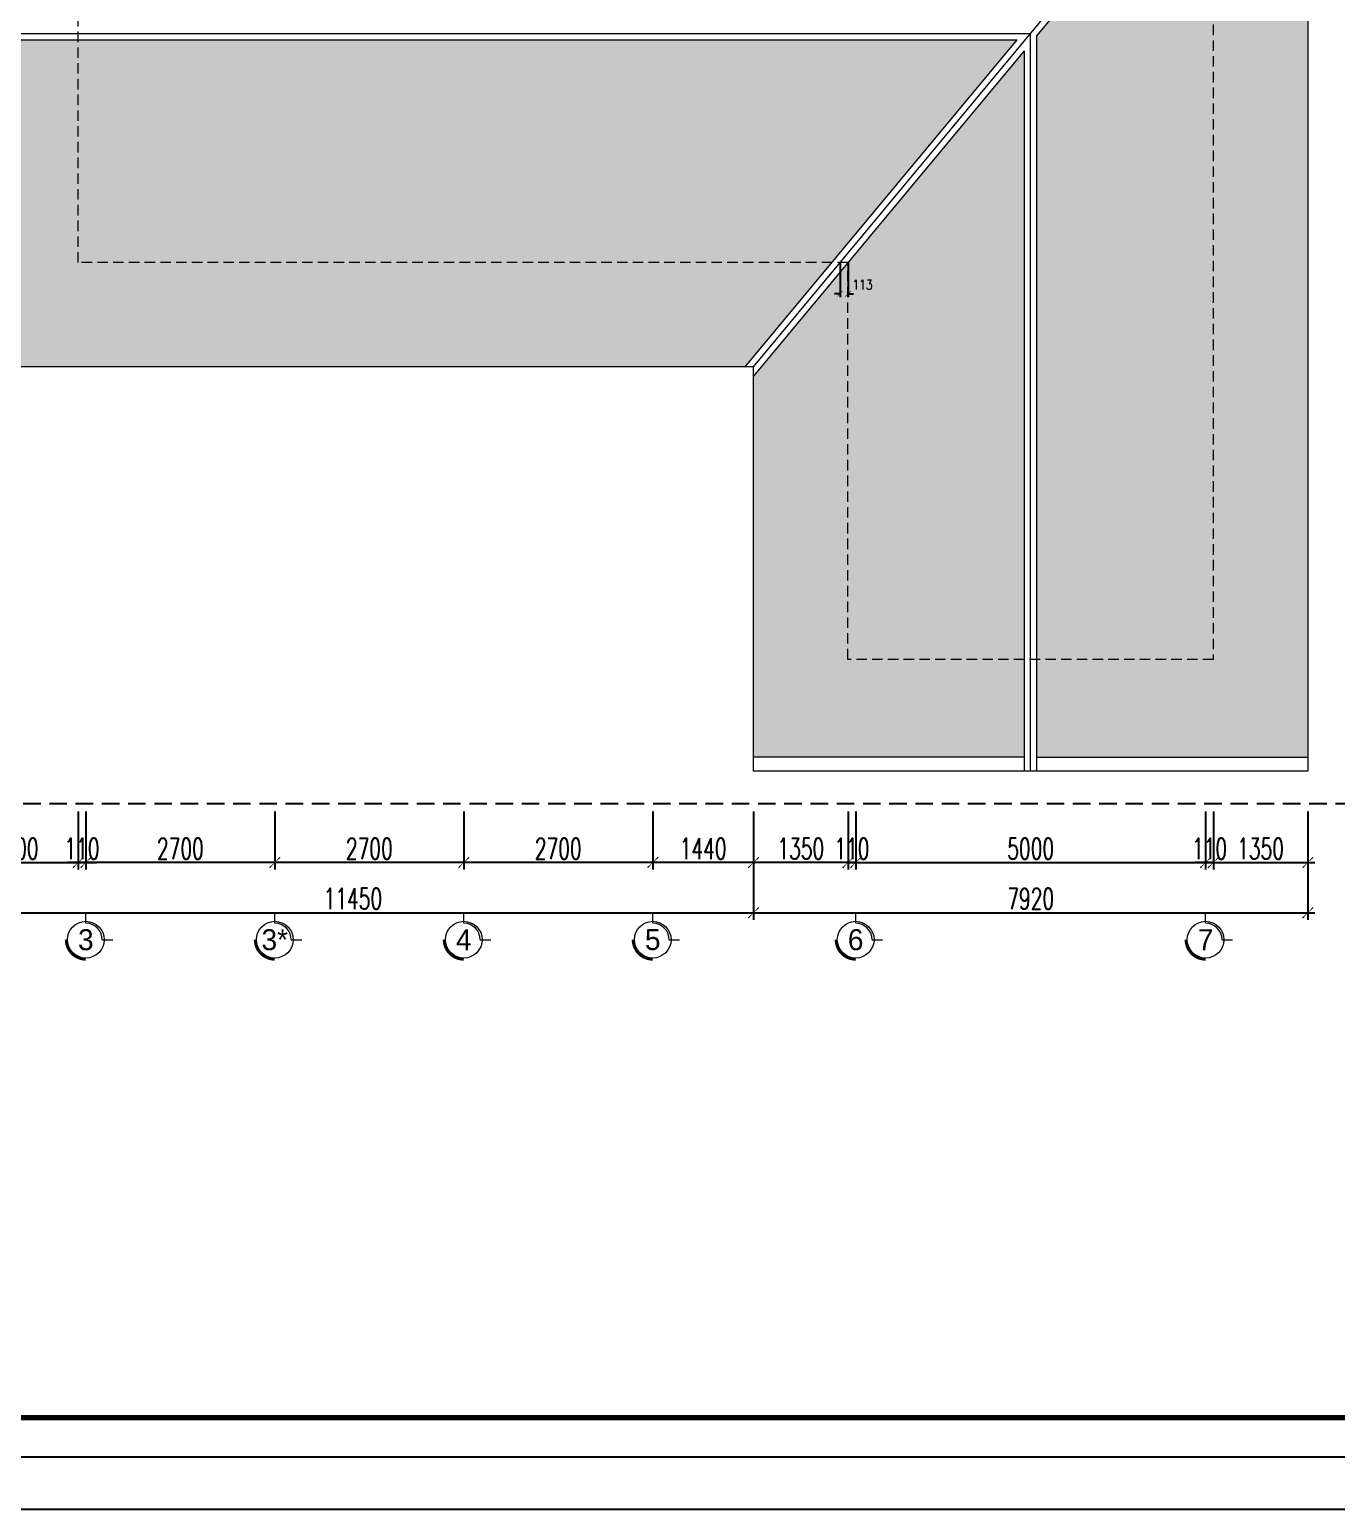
# Model space of a CAD drawing. Header units: millimetres. Extents: x -34806 to 662668, y 63228 to 99452.
# Drawn here: x 193090 to 211762, y 64324 to 85471 of the extents above; entities that cross this region are included whole.
import ezdxf
from ezdxf.enums import TextEntityAlignment as Align

# ---------------------------------------------------------------- set-up
doc = ezdxf.new("R2010")
doc.units = ezdxf.units.MM
doc.header["$LTSCALE"] = 200
doc.header["$MEASUREMENT"] = 0
doc.header["$PDMODE"] = 3
doc.header["$PDSIZE"] = 50
doc.linetypes.add('DASHED2', pattern=[0.375, 0.25, -0.125])
doc.linetypes.add('HIDDEN', pattern=[0.375, 0.25, -0.125])
doc.layers.get('0').update_dxf_attribs({"color": 95, "linetype": 'CONTINUOUS'})
doc.layers.get('DEFPOINTS').update_dxf_attribs({"linetype": 'CONTINUOUS'})
for name, color, linetype in [('DIM', 1, 'CONTINUOUS'), ('KHUNGTEN', 7, 'CONTINUOUS'), ('Net_Manh', 155, 'CONTINUOUS'), ('NOITHAT', 32, 'CONTINUOUS'), ('TEXT', 7, 'CONTINUOUS'), ('TPTA-Text', 253, 'CONTINUOUS')]:
    doc.layers.add(name, color=color, linetype=linetype)
doc.layers.add('hacth', color=251, linetype='CONTINUOUS', lineweight=13)
doc.layers.add('thay', color=7, linetype='CONTINUOUS', lineweight=18)
doc.styles.add('dam', font='VHAVANB.ttf', dxfattribs={"width": 0.9, "height": 450})
doc.styles.add('RomanS', font='romans.shx', dxfattribs={"width": 0.8})
doc.styles.add('Scale', font='vnsimli.shx', dxfattribs={"width": 0.65, "bigfont": 'bigfont.shx'})
doc.dimstyles.new('D1', dxfattribs={"dimtxt": 140, "dimasz": 80, "dimexe": 50, "dimexo": 0, "dimgap": 60, "dimtad": 1, "dimdec": 0, "dimzin": 0, "dimdsep": 46, "dimtxsty": 'RomanS', "dimblk1": 'ARCHTICK', "dimblk2": 'ARCHTICK', "dimsah": 1, "dimcen": 100, "dimdle": 50, "dimclrt": 7, "dimadec": 0, "dimazin": 0, "dimtfac": 0.005, "dimtdec": 0, "dimtix": 1, "dimtofl": 0, "dimtmove": 2, "dimatfit": 3, "dimldrblk": 'ARCHTICK', "dimfxl": 1, "dimtvp": 0.8, "dimtolj": 1, "dimtzin": 0, "dimarcsym": 0})
doc.dimstyles.new('Scale', dxfattribs={"dimscale": 10, "dimtxt": 2, "dimasz": 0.8, "dimexe": 1, "dimexo": 0, "dimgap": 0.5, "dimtad": 1, "dimdec": 0, "dimzin": 0, "dimdsep": 46, "dimtxsty": 'Scale', "dimblk": 'ARCHTICK', "dimcen": 1, "dimdle": 1, "dimclrd": 8, "dimclre": 251, "dimclrt": 3, "dimadec": 0, "dimazin": 0, "dimtfac": 1, "dimtdec": 0, "dimtix": 1, "dimtmove": 2, "dimatfit": 3, "dimfxl": 1, "dimtolj": 1, "dimtzin": 0, "dimarcsym": 0})

# ---------------------------------------------------------------- blocks, each defined once
blk = doc.blocks.new('_ArchTick')
at = {"layer": 'DIM', "color": 150}
blk.add_lwpolyline([(0.5, 0.5, 0.133, 0, 0), (0, 0, 0, 0.133, 0), (-0.5, -0.5, 0.133, 0.133, 0)], format="xyseb", dxfattribs=at)
blk = doc.blocks.new('*D727')
at = {"layer": 'DEFPOINTS', "color": 0}
for p in [(201994, 74299), (203434, 74299), (201994, 73568)]:
    blk.add_point(p, dxfattribs=at)
at = {"layer": 'TPTA-Text', "color": 251, "lineweight": -2}
for p, q in [((201994, 74299), (201994, 73468)), ((203434, 74299), (203434, 73468))]:
    blk.add_line(p, q, dxfattribs=at)
at = {"layer": 'TPTA-Text', "color": 8, "lineweight": -2}
blk.add_line((203534, 73568), (201894, 73568), dxfattribs=at)
at = {"layer": 'TPTA-Text', "color": 8, "lineweight": -2, "xscale": 150, "yscale": 150, "zscale": 150, "rotation": 180}
blk.add_blockref('_ArchTick', (201994, 73568), dxfattribs=at)
at = {"layer": 'TPTA-Text', "color": 8, "lineweight": -2, "xscale": 150, "yscale": 150, "zscale": 150}
blk.add_blockref('_ArchTick', (203434, 73568), dxfattribs=at)
at = {"layer": 'TPTA-Text', "color": 3, "insert": (202714, 73768), "char_height": 300, "attachment_point": 5, "style": 'Scale'}
blk.add_mtext('\\A1;1440', dxfattribs=at)
blk = doc.blocks.new('*D728')
at = {"layer": 'DEFPOINTS', "color": 0}
for p in [(199294, 74299), (201994, 74299), (199294, 73568)]:
    blk.add_point(p, dxfattribs=at)
at = {"layer": 'TPTA-Text', "color": 251, "lineweight": -2}
for p, q in [((199294, 74299), (199294, 73468)), ((201994, 74299), (201994, 73468))]:
    blk.add_line(p, q, dxfattribs=at)
at = {"layer": 'TPTA-Text', "color": 8, "lineweight": -2}
blk.add_line((202094, 73568), (199194, 73568), dxfattribs=at)
at = {"layer": 'TPTA-Text', "color": 8, "lineweight": -2, "xscale": 150, "yscale": 150, "zscale": 150, "rotation": 180}
blk.add_blockref('_ArchTick', (199294, 73568), dxfattribs=at)
at = {"layer": 'TPTA-Text', "color": 8, "lineweight": -2, "xscale": 150, "yscale": 150, "zscale": 150}
blk.add_blockref('_ArchTick', (201994, 73568), dxfattribs=at)
at = {"layer": 'TPTA-Text', "color": 3, "insert": (200644, 73768), "char_height": 300, "attachment_point": 5, "style": 'Scale'}
blk.add_mtext('\\A1;2700', dxfattribs=at)
blk = doc.blocks.new('*D729')
at = {"layer": 'DEFPOINTS', "color": 0}
for p in [(193894, 74299), (196594, 74299), (193894, 73568)]:
    blk.add_point(p, dxfattribs=at)
at = {"layer": 'TPTA-Text', "color": 251, "lineweight": -2}
for p, q in [((193894, 74299), (193894, 73468)), ((196594, 74299), (196594, 73468))]:
    blk.add_line(p, q, dxfattribs=at)
at = {"layer": 'TPTA-Text', "color": 8, "lineweight": -2}
blk.add_line((196694, 73568), (193794, 73568), dxfattribs=at)
at = {"layer": 'TPTA-Text', "color": 8, "lineweight": -2, "xscale": 150, "yscale": 150, "zscale": 150, "rotation": 180}
blk.add_blockref('_ArchTick', (193894, 73568), dxfattribs=at)
at = {"layer": 'TPTA-Text', "color": 8, "lineweight": -2, "xscale": 150, "yscale": 150, "zscale": 150}
blk.add_blockref('_ArchTick', (196594, 73568), dxfattribs=at)
at = {"layer": 'TPTA-Text', "color": 3, "insert": (195244, 73768), "char_height": 300, "attachment_point": 5, "style": 'Scale'}
blk.add_mtext('\\A1;2700', dxfattribs=at)
blk = doc.blocks.new('*D742')
at = {"layer": 'DEFPOINTS', "color": 0}
for p in [(209894, 74299), (210004, 74299), (209894, 73568)]:
    blk.add_point(p, dxfattribs=at)
at = {"layer": 'TPTA-Text', "color": 251, "lineweight": -2}
for p, q in [((209894, 74299), (209894, 73468)), ((210004, 74299), (210004, 73468))]:
    blk.add_line(p, q, dxfattribs=at)
at = {"layer": 'TPTA-Text', "color": 8, "lineweight": -2}
for p, q in [((209894, 73568), (209744, 73568)), ((210004, 73568), (209894, 73568)), ((210004, 73568), (210154, 73568))]:
    blk.add_line(p, q, dxfattribs=at)
at = {"layer": 'TPTA-Text', "color": 8, "lineweight": -2, "xscale": 150, "yscale": 150, "zscale": 150}
blk.add_blockref('_ArchTick', (209894, 73568), dxfattribs=at)
at = {"layer": 'TPTA-Text', "color": 8, "lineweight": -2, "xscale": 150, "yscale": 150, "zscale": 150, "rotation": 180}
blk.add_blockref('_ArchTick', (210004, 73568), dxfattribs=at)
at = {"layer": 'TPTA-Text', "color": 3, "insert": (209949, 73768), "char_height": 300, "attachment_point": 5, "style": 'Scale'}
blk.add_mtext('\\A1;110', dxfattribs=at)
blk = doc.blocks.new('tr')
at = {"layer": 'thay', "ltscale": 600}
for p, q in [((0, -200), (0, 0)), ((313, -513), (513, -513))]:
    blk.add_line(p, q, dxfattribs=at)
at = {"layer": 'thay', "color": 150, "ltscale": 600, "const_width": 50}
blk.add_lwpolyline([(-375, -513, 0.414214), (0, -888, 0.414214)], format="xyb", dxfattribs=at)
at = {"layer": 'thay', "ltscale": 600}
blk.add_circle((0, -513), 350, dxfattribs=at)
blk.add_arc((0, -513), 313, 0, 90, dxfattribs=at)
blk = doc.blocks.new('*D743')
at = {"layer": 'DEFPOINTS', "color": 0}
for p in [(196594, 74299), (199294, 74299), (196594, 73568)]:
    blk.add_point(p, dxfattribs=at)
at = {"layer": 'TPTA-Text', "color": 251, "lineweight": -2}
for p, q in [((196594, 74299), (196594, 73468)), ((199294, 74299), (199294, 73468))]:
    blk.add_line(p, q, dxfattribs=at)
at = {"layer": 'TPTA-Text', "color": 8, "lineweight": -2}
blk.add_line((199394, 73568), (196494, 73568), dxfattribs=at)
at = {"layer": 'TPTA-Text', "color": 8, "lineweight": -2, "xscale": 150, "yscale": 150, "zscale": 150, "rotation": 180}
blk.add_blockref('_ArchTick', (196594, 73568), dxfattribs=at)
at = {"layer": 'TPTA-Text', "color": 8, "lineweight": -2, "xscale": 150, "yscale": 150, "zscale": 150}
blk.add_blockref('_ArchTick', (199294, 73568), dxfattribs=at)
at = {"layer": 'TPTA-Text', "color": 3, "insert": (197944, 73768), "char_height": 300, "attachment_point": 5, "style": 'Scale'}
blk.add_mtext('\\A1;2700', dxfattribs=at)
blk = doc.blocks.new('*D744')
at = {"layer": 'DEFPOINTS', "color": 0}
for p in [(203434, 74299), (211354, 74299), (211354, 72850)]:
    blk.add_point(p, dxfattribs=at)
at = {"layer": 'TPTA-Text', "color": 251, "lineweight": -2}
for p, q in [((203434, 74299), (203434, 72750)), ((211354, 74299), (211354, 72750))]:
    blk.add_line(p, q, dxfattribs=at)
at = {"layer": 'TPTA-Text', "color": 8, "lineweight": -2}
blk.add_line((203334, 72850), (211454, 72850), dxfattribs=at)
at = {"layer": 'TPTA-Text', "color": 8, "lineweight": -2, "xscale": 150, "yscale": 150, "zscale": 150, "rotation": 180}
blk.add_blockref('_ArchTick', (203434, 72850), dxfattribs=at)
at = {"layer": 'TPTA-Text', "color": 8, "lineweight": -2, "xscale": 150, "yscale": 150, "zscale": 150}
blk.add_blockref('_ArchTick', (211354, 72850), dxfattribs=at)
at = {"layer": 'TPTA-Text', "color": 3, "insert": (207394, 73050), "char_height": 300, "attachment_point": 5, "style": 'Scale'}
blk.add_mtext('\\A1;7920', dxfattribs=at)
blk = doc.blocks.new('*D748')
at = {"layer": 'DEFPOINTS', "color": 0}
for p in [(204784, 74299), (204894, 74299), (204784, 73568)]:
    blk.add_point(p, dxfattribs=at)
at = {"layer": 'TPTA-Text', "color": 251, "lineweight": -2}
for p, q in [((204784, 74299), (204784, 73468)), ((204894, 74299), (204894, 73468))]:
    blk.add_line(p, q, dxfattribs=at)
at = {"layer": 'TPTA-Text', "color": 8, "lineweight": -2}
for p, q in [((204784, 73568), (204634, 73568)), ((204894, 73568), (204784, 73568)), ((204894, 73568), (205044, 73568))]:
    blk.add_line(p, q, dxfattribs=at)
at = {"layer": 'TPTA-Text', "color": 8, "lineweight": -2, "xscale": 150, "yscale": 150, "zscale": 150}
blk.add_blockref('_ArchTick', (204784, 73568), dxfattribs=at)
at = {"layer": 'TPTA-Text', "color": 8, "lineweight": -2, "xscale": 150, "yscale": 150, "zscale": 150, "rotation": 180}
blk.add_blockref('_ArchTick', (204894, 73568), dxfattribs=at)
at = {"layer": 'TPTA-Text', "color": 3, "insert": (204839, 73768), "char_height": 300, "attachment_point": 5, "style": 'Scale'}
blk.add_mtext('\\A1;110', dxfattribs=at)
blk = doc.blocks.new('*D749')
at = {"layer": 'DEFPOINTS', "color": 0}
for p in [(203434, 74299), (204784, 74299), (203434, 73568)]:
    blk.add_point(p, dxfattribs=at)
at = {"layer": 'TPTA-Text', "color": 251, "lineweight": -2}
for p, q in [((203434, 74299), (203434, 73468)), ((204784, 74299), (204784, 73468))]:
    blk.add_line(p, q, dxfattribs=at)
at = {"layer": 'TPTA-Text', "color": 8, "lineweight": -2}
blk.add_line((204884, 73568), (203334, 73568), dxfattribs=at)
at = {"layer": 'TPTA-Text', "color": 8, "lineweight": -2, "xscale": 150, "yscale": 150, "zscale": 150, "rotation": 180}
blk.add_blockref('_ArchTick', (203434, 73568), dxfattribs=at)
at = {"layer": 'TPTA-Text', "color": 8, "lineweight": -2, "xscale": 150, "yscale": 150, "zscale": 150}
blk.add_blockref('_ArchTick', (204784, 73568), dxfattribs=at)
at = {"layer": 'TPTA-Text', "color": 3, "insert": (204109, 73768), "char_height": 300, "attachment_point": 5, "style": 'Scale'}
blk.add_mtext('\\A1;1350', dxfattribs=at)
blk = doc.blocks.new('*D750')
at = {"layer": 'DEFPOINTS', "color": 0}
for p in [(204894, 74299), (209894, 74299), (209894, 73568)]:
    blk.add_point(p, dxfattribs=at)
at = {"layer": 'TPTA-Text', "color": 251, "lineweight": -2}
for p, q in [((204894, 74299), (204894, 73468)), ((209894, 74299), (209894, 73468))]:
    blk.add_line(p, q, dxfattribs=at)
at = {"layer": 'TPTA-Text', "color": 8, "lineweight": -2}
blk.add_line((204794, 73568), (209994, 73568), dxfattribs=at)
at = {"layer": 'TPTA-Text', "color": 8, "lineweight": -2, "xscale": 150, "yscale": 150, "zscale": 150, "rotation": 180}
blk.add_blockref('_ArchTick', (204894, 73568), dxfattribs=at)
at = {"layer": 'TPTA-Text', "color": 8, "lineweight": -2, "xscale": 150, "yscale": 150, "zscale": 150}
blk.add_blockref('_ArchTick', (209894, 73568), dxfattribs=at)
at = {"layer": 'TPTA-Text', "color": 3, "insert": (207394, 73768), "char_height": 300, "attachment_point": 5, "style": 'Scale'}
blk.add_mtext('\\A1;5000', dxfattribs=at)
blk = doc.blocks.new('*D751')
at = {"layer": 'DEFPOINTS', "color": 0}
for p in [(193784, 74299), (193894, 74299), (193784, 73568)]:
    blk.add_point(p, dxfattribs=at)
at = {"layer": 'TPTA-Text', "color": 251, "lineweight": -2}
for p, q in [((193784, 74299), (193784, 73468)), ((193894, 74299), (193894, 73468))]:
    blk.add_line(p, q, dxfattribs=at)
at = {"layer": 'TPTA-Text', "color": 8, "lineweight": -2}
for p, q in [((193784, 73568), (193634, 73568)), ((193894, 73568), (193784, 73568)), ((193894, 73568), (194044, 73568))]:
    blk.add_line(p, q, dxfattribs=at)
at = {"layer": 'TPTA-Text', "color": 8, "lineweight": -2, "xscale": 150, "yscale": 150, "zscale": 150}
blk.add_blockref('_ArchTick', (193784, 73568), dxfattribs=at)
at = {"layer": 'TPTA-Text', "color": 8, "lineweight": -2, "xscale": 150, "yscale": 150, "zscale": 150, "rotation": 180}
blk.add_blockref('_ArchTick', (193894, 73568), dxfattribs=at)
at = {"layer": 'TPTA-Text', "color": 3, "insert": (193839, 73768), "char_height": 300, "attachment_point": 5, "style": 'Scale'}
blk.add_mtext('\\A1;110', dxfattribs=at)
blk = doc.blocks.new('*D752')
at = {"layer": 'DEFPOINTS', "color": 0}
for p in [(191984, 74299), (203434, 74299), (203434, 72850)]:
    blk.add_point(p, dxfattribs=at)
at = {"layer": 'TPTA-Text', "color": 251, "lineweight": -2}
for p, q in [((191984, 74299), (191984, 72750)), ((203434, 74299), (203434, 72750))]:
    blk.add_line(p, q, dxfattribs=at)
at = {"layer": 'TPTA-Text', "color": 8, "lineweight": -2}
blk.add_line((191884, 72850), (203534, 72850), dxfattribs=at)
at = {"layer": 'TPTA-Text', "color": 8, "lineweight": -2, "xscale": 150, "yscale": 150, "zscale": 150, "rotation": 180}
blk.add_blockref('_ArchTick', (191984, 72850), dxfattribs=at)
at = {"layer": 'TPTA-Text', "color": 8, "lineweight": -2, "xscale": 150, "yscale": 150, "zscale": 150}
blk.add_blockref('_ArchTick', (203434, 72850), dxfattribs=at)
at = {"layer": 'TPTA-Text', "color": 3, "insert": (197709, 73050), "char_height": 300, "attachment_point": 5, "style": 'Scale'}
blk.add_mtext('\\A1;11450', dxfattribs=at)
blk = doc.blocks.new('*D753')
at = {"layer": 'DEFPOINTS', "color": 0}
for p in [(191984, 74299), (193784, 74299), (193784, 73568)]:
    blk.add_point(p, dxfattribs=at)
at = {"layer": 'TPTA-Text', "color": 251, "lineweight": -2}
for p, q in [((191984, 74299), (191984, 73468)), ((193784, 74299), (193784, 73468))]:
    blk.add_line(p, q, dxfattribs=at)
at = {"layer": 'TPTA-Text', "color": 8, "lineweight": -2}
blk.add_line((191884, 73568), (193884, 73568), dxfattribs=at)
at = {"layer": 'TPTA-Text', "color": 8, "lineweight": -2, "xscale": 150, "yscale": 150, "zscale": 150, "rotation": 180}
blk.add_blockref('_ArchTick', (191984, 73568), dxfattribs=at)
at = {"layer": 'TPTA-Text', "color": 8, "lineweight": -2, "xscale": 150, "yscale": 150, "zscale": 150}
blk.add_blockref('_ArchTick', (193784, 73568), dxfattribs=at)
at = {"layer": 'TPTA-Text', "color": 3, "insert": (192884, 73768), "char_height": 300, "attachment_point": 5, "style": 'Scale'}
blk.add_mtext('\\A1;1800', dxfattribs=at)
blk = doc.blocks.new('*D772')
at = {"layer": 'DEFPOINTS', "color": 0}
for p in [(210004, 74299), (211354, 74299), (211354, 73568)]:
    blk.add_point(p, dxfattribs=at)
at = {"layer": 'TPTA-Text', "color": 251, "lineweight": -2}
for p, q in [((210004, 74299), (210004, 73468)), ((211354, 74299), (211354, 73468))]:
    blk.add_line(p, q, dxfattribs=at)
at = {"layer": 'TPTA-Text', "color": 8, "lineweight": -2}
blk.add_line((209904, 73568), (211454, 73568), dxfattribs=at)
at = {"layer": 'TPTA-Text', "color": 8, "lineweight": -2, "xscale": 150, "yscale": 150, "zscale": 150, "rotation": 180}
blk.add_blockref('_ArchTick', (210004, 73568), dxfattribs=at)
at = {"layer": 'TPTA-Text', "color": 8, "lineweight": -2, "xscale": 150, "yscale": 150, "zscale": 150}
blk.add_blockref('_ArchTick', (211354, 73568), dxfattribs=at)
at = {"layer": 'TPTA-Text', "color": 3, "insert": (210679, 73768), "char_height": 300, "attachment_point": 5, "style": 'Scale'}
blk.add_mtext('\\A1;1350', dxfattribs=at)
blk = doc.blocks.new('khung')
at = {"layer": 'DEFPOINTS', "color": 8}
blk.add_lwpolyline([(0, 0), (31503, 0), (31503, 22275), (0, 22275)], close=True, dxfattribs=at)
at = {"layer": 'KHUNGTEN', "color": 4, "const_width": 54.3}
blk.add_lwpolyline([(848, 388), (31117, 388), (31117, 21887), (848, 21887)], close=True, dxfattribs=at)
blk = doc.blocks.new('*D1165')
at = {"color": 0, "lineweight": -2}
for p, q in [((204671, 82142), (204671, 81646)), ((204784, 82142), (204784, 81646)), ((204671, 81696), (204591, 81696)), ((204784, 81696), (204864, 81696))]:
    blk.add_line(p, q, dxfattribs=at)
at = {"layer": 'DEFPOINTS', "color": 0}
for p in [(204671, 82142), (204784, 82142), (204784, 81696)]:
    blk.add_point(p, dxfattribs=at)
at = {"color": 0, "lineweight": -2, "xscale": 80, "yscale": 80, "zscale": 80}
blk.add_blockref('_ArchTick', (204671, 81696), dxfattribs=at)
at = {"color": 0, "lineweight": -2, "xscale": 80, "yscale": 80, "zscale": 80, "rotation": 180}
blk.add_blockref('_ArchTick', (204784, 81696), dxfattribs=at)
at = {"color": 7, "insert": (204992, 81826), "char_height": 140, "attachment_point": 5, "style": 'RomanS'}
blk.add_mtext('\\A1;113', dxfattribs=at)

msp = doc.modelspace()

# ---------------------------------------------------------------- hatches: boundary and pattern name
at = {"layer": 'NOITHAT'}
h = msp.add_hatch(dxfattribs=at)
h.set_pattern_fill('AR-RSHKE', color=256, scale=20, angle=90, style=0)
h.set_pattern_definition([(90, (0, -114049.68), (-240, 510), [120, -100, 140, -60, 180, -80]), (90, (-10, -113929.68), (-240, 510), [100, -380, 80, -120]), (90, (15, -113689.68), (-240, 510), [60, -620]), (180, (0, -114049.68), (-240, -170), [230, -730]), (180, (7e-15, -113929.68), (-240, -170), [225, -735]), (180, (1e-14, -113829.68), (-240, -170), [210, -750]), (180, (15, -113689.68), (-240, -170), [230, -730]), (180, (15, -113629.68), (-240, -170), [230, -730]), (180, (4e-14, -113449.68), (-240, -170), [220, -740])])
h.paths.add_polyline_path([(210003.5, 88415.5), (207483.5, 85384.1), (207483.5, 76471.6), (210003.5, 76471.6)])
h.paths.add_polyline_path([(211353.7, 90039.6), (210003.5, 88415.5), (210003.5, 76471.6), (207483.5, 76471.6), (207483.5, 75071.6), (211353.7, 75071.6)])
h.paths.add_polyline_path([(210336.1, 88452.9), (210336.1, 88794.9), (210546.1, 88794.9), (210546.1, 88452.9)], flags=24)
h = msp.add_hatch(dxfattribs=at)
h.set_pattern_fill('AR-RSHKE', color=256, scale=20, style=0)
h.set_pattern_definition([(0, (0, -114049.68), (510, 240), [120, -100, 140, -60, 180, -80]), (0, (120, -114039.68), (510, 240), [100, -380, 80, -120]), (0, (360, -114064.68), (510, 240), [60, -620]), (90, (0, -114049.68), (-170, 240), [230, -730]), (90, (120, -114049.68), (-170, 240), [225, -735]), (90, (220, -114049.68), (-170, 240), [210, -750]), (90, (360, -114064.68), (-170, 240), [230, -730]), (90, (420, -114064.68), (-170, 240), [230, -730]), (90, (600, -114049.68), (-170, 240), [220, -740])])
h.paths.add_polyline_path([(207201.7, 85326.6), (193783.5, 85326.6), (193783.5, 82141.6), (204554, 82141.6)])
h.paths.add_polyline_path([(204554, 82141.6), (193783.5, 82141.6), (193783.5, 85326.6), (192183.5, 85326.6), (192183.5, 80651.6), (203315.3, 80651.6)])
h = msp.add_hatch(dxfattribs=at)
h.set_pattern_fill('AR-RSHKE', color=256, scale=15, angle=90, style=0)
h.set_pattern_definition([(90, (0, -114049.68), (-180, 382.5), [90, -75, 105, -45, 135, -60]), (90, (-7.5, -113959.68), (-180, 382.5), [75, -285, 60, -90]), (90, (11.25, -113779.68), (-180, 382.5), [45, -465]), (180, (0, -114049.68), (-180, -127.5), [172.5, -547.5]), (180, (6e-15, -113959.68), (-180, -127.5), [168.75, -551.25]), (180, (1e-14, -113884.68), (-180, -127.5), [157.5, -562.5]), (180, (11.25, -113779.68), (-180, -127.5), [172.5, -547.5]), (180, (11.25, -113734.68), (-180, -127.5), [172.5, -547.5]), (180, (3e-14, -113599.68), (-180, -127.5), [165, -555])])
h.paths.add_polyline_path([(207303.5, 85167.5), (204783.5, 82136.2), (204783.5, 76471.6), (207303.5, 76471.6)])
h.paths.add_polyline_path([(204783.5, 82136.2), (203433.4, 80512), (203433.4, 75071.6), (207303.5, 75071.6), (207303.5, 76471.6), (204783.5, 76471.6)])
h.paths.add_polyline_path([(204820.8, 81930.7), (205162.8, 81930.7), (205162.8, 81720.7), (204820.8, 81720.7)], flags=24)

# ---------------------------------------------------------------- linework, layer by layer
msp.add_lwpolyline([(223975.7, 64323.6), (177036, 64323.6), (177036, 97952.6), (223975.7, 97952.6)], close=True)
at = {"layer": 'Net_Manh', "linetype": 'DASHED2', "ltscale": 5}
msp.add_lwpolyline([(186021.1, 92003.3), (214248.4, 92003.3), (214248.4, 74406.3), (186021.1, 74406.3)], close=True, dxfattribs=at)
at = {"layer": 'thay'}
for p, q in [((203432.4, 80651.6), (211353.7, 90180.4)), ((207483.5, 85384.1), (211353.7, 90039.6)), ((191983.5, 85416.6), (207393.5, 85416.6)), ((191983.5, 85326.6), (207201.7, 85326.6)), ((203315.3, 80651.6), (207201.7, 85326.6)), ((207393.5, 74871.6), (207393.5, 85416.6)), ((207393.5, 74871.6), (207393.5, 85416.6)), ((207483.5, 74871.6), (207483.5, 85384.1)), ((203433.4, 80512), (207303.5, 85167.5)), ((207303.5, 74871.6), (207303.5, 85167.5)), ((207303.5, 75071.6), (203433.4, 75071.6)), ((207483.5, 75071.6), (211353.7, 75071.6))]:
    msp.add_line(p, q, dxfattribs=at)
msp.add_lwpolyline([(211353.7, 90181.6), (211353.7, 74871.6), (203433.4, 74871.6), (203433.4, 80651.6), (191983.5, 80651.6), (191983.5, 90181.6), (194003.5, 90181.6), (211353.7, 90181.6)], close=True, dxfattribs=at)
at = {"layer": 'thay', "linetype": 'HIDDEN', "ltscale": 3}
msp.add_lwpolyline([(210003.5, 88691.6), (210003.5, 76471.6), (204783.5, 76471.6), (204783.5, 82141.6), (193783.5, 82141.6), (193783.5, 88691.6), (194088.5, 88691.6)], close=True, dxfattribs=at)
at = {"layer": 'thay'}
msp.add_lwpolyline([(211293.5, 74871.6), (203483.5, 74871.6)], dxfattribs=at)

# ---------------------------------------------------------------- block references
at = {"layer": 'DIM', "xscale": 0.75, "yscale": 0.75, "zscale": 0.75}
for p in [(193893.5, 72850.1), (196593.5, 72850.1), (199293.5, 72850.1), (201993.5, 72850.1), (204893.5, 72850.1), (209893.5, 72850.1)]:
    msp.add_blockref('tr', p, dxfattribs=at)
at = {"layer": 'hacth', "xscale": 1.44238117831992, "yscale": 1.442381252141786, "zscale": 1.442381260145733}
msp.add_blockref('khung', (178145.8, 65073.6), dxfattribs=at)

# ---------------------------------------------------------------- texts
at = {"layer": 'TEXT', "linetype": 'Continuous', "style": 'dam'}
for s, p in [('3', (193893.5, 72465.2)), ('3*', (196593.5, 72465.2)), ('4', (199293.5, 72465.2)), ('5', (201993.5, 72465.2)), ('6', (204893.5, 72465.2)), ('7', (209893.5, 72465.2))]:
    msp.add_text(s, height=300, dxfattribs=at).set_placement(p, align=Align.MIDDLE)

# ---------------------------------------------------------------- dimensions: what is measured, and where the dimension line sits
dim = msp.add_linear_dim(base=(204783.5441, 81695.6957), p1=(204671.0223, 82141.5995), p2=(204783.5441, 82141.5995), dimstyle='D1')
dim.commit()
dim.dimension.update_dxf_attribs({"geometry": '*D1165', "text_midpoint": (204991.8106, 81825.6957), "dimtype": 128})
at = {"layer": 'TPTA-Text'}
for base, p1, p2, picture, middle in [((203433.5, 72850.1), (191983.5, 74299.4), (203433.5, 74299.4), '*D752', (197708.5, 73050.1)), ((193783.5, 73567.6), (191983.5, 74299.4), (193783.5, 74299.4), '*D753', (192883.5, 73767.6)), ((193783.5, 73567.6), (193893.5, 74299.4), (193783.5, 74299.4), '*D751', (193838.5, 73767.6)), ((193893.5, 73567.6), (196593.5, 74299.4), (193893.5, 74299.4), '*D729', (195243.5, 73767.6)), ((196593.5, 73567.6), (199293.5, 74299.4), (196593.5, 74299.4), '*D743', (197943.5, 73767.6)), ((199293.5, 73567.6), (201993.5, 74299.4), (199293.5, 74299.4), '*D728', (200643.5, 73767.6)), ((201993.5, 73567.6), (203433.5, 74299.4), (201993.5, 74299.4), '*D727', (202713.5, 73767.6)), ((211353.5, 72850.1), (203433.5, 74299.4), (211353.5, 74299.4), '*D744', (207393.5, 73050.1)), ((203433.5, 73567.6), (204783.5, 74299.4), (203433.5, 74299.4), '*D749', (204108.5, 73767.6)), ((204783.5, 73567.6), (204893.5, 74299.4), (204783.5, 74299.4), '*D748', (204838.5, 73767.6)), ((209893.5, 73567.6), (204893.5, 74299.4), (209893.5, 74299.4), '*D750', (207393.5, 73767.6)), ((209893.5, 73567.6), (210003.5, 74299.4), (209893.5, 74299.4), '*D742', (209948.5, 73767.6)), ((211353.5, 73567.6), (210003.5, 74299.4), (211353.5, 74299.4), '*D772', (210678.5, 73767.6))]:
    dim = msp.add_linear_dim(base=base, p1=p1, p2=p2, dimstyle='Scale', override={"dimscale": 100, "dimtxt": 3, "dimasz": 1.5, "dimfxl": 110}, dxfattribs=at)
    dim.commit()
    dim.dimension.update_dxf_attribs({"geometry": picture, "text_midpoint": middle})

doc.saveas('drawing.dxf')
